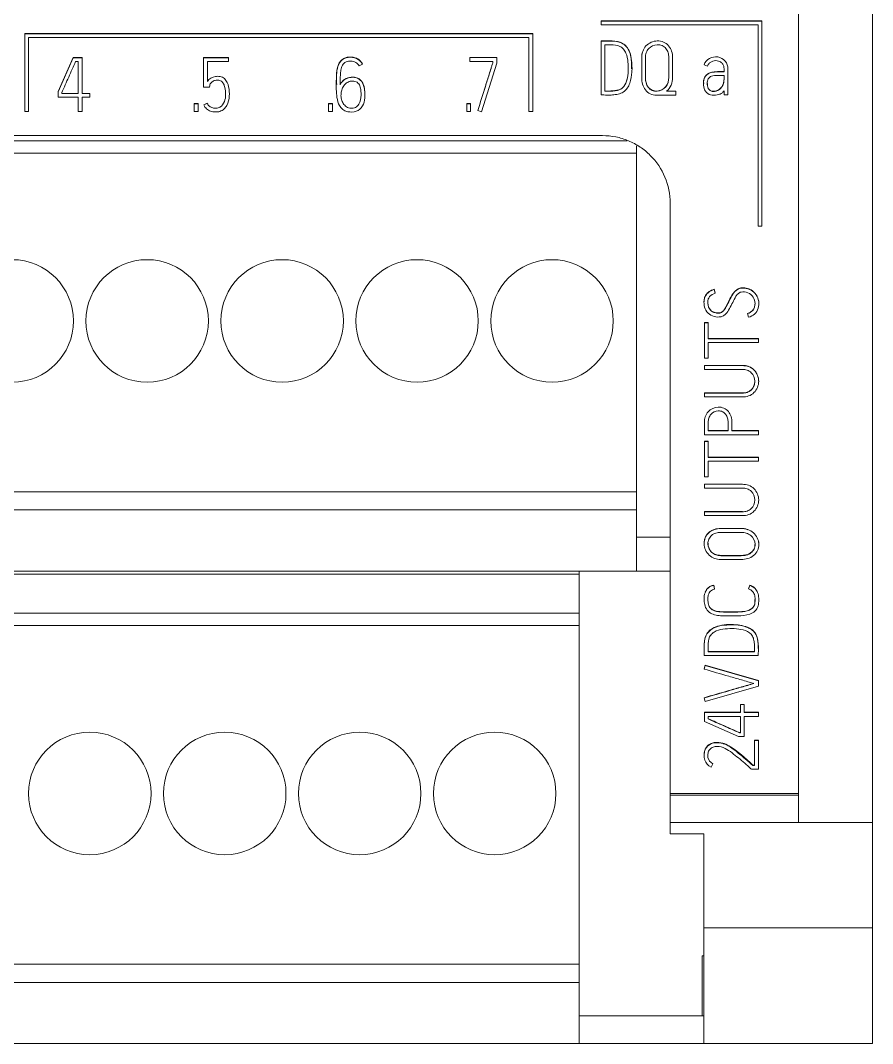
# Model space of a CAD drawing. Header units: millimetres. Extents: x 983 to 2111, y 2638 to 4457.
# Drawn here: x 1325.8 to 1351.06, y 3405.2 to 3435.51 of the extents above; entities that cross this region are included whole.
import ezdxf

# ---------------------------------------------------------------- set-up
doc = ezdxf.new("R2010")
doc.units = ezdxf.units.MM

# ---------------------------------------------------------------- blocks, each defined once
blk = doc.blocks.new('8DIDQ')
at = {"color": 7, "linetype": 'Continuous', "lineweight": 15}
for p, q in [((1351.06, 3442.201), (1351.06, 3411.749)), ((1348.86, 3412.604), (1348.86, 3439.142)), ((1347.777, 3435.503), (1343.02, 3435.503)), ((1343.02, 3435.496), (1343.02, 3435.503)), ((1343.02, 3435.496), (1347.777, 3435.496)), ((1343.02, 3435.496), (1343.02, 3435.386)), ((1347.666, 3435.386), (1343.02, 3435.386)), ((1347.666, 3429.422), (1347.666, 3435.386)), ((1347.777, 3435.496), (1347.777, 3435.503)), ((1347.777, 3435.496), (1347.777, 3429.422)), ((1340.987, 3435.125), (1325.935, 3435.125)), ((1325.935, 3435.118), (1325.935, 3435.125)), ((1325.935, 3435.118), (1340.987, 3435.118)), ((1325.935, 3432.815), (1325.935, 3435.118)), ((1340.876, 3435.008), (1326.039, 3435.008)), ((1326.039, 3435.008), (1326.039, 3432.815)), ((1340.876, 3432.815), (1340.876, 3435.008)), ((1340.987, 3435.118), (1340.987, 3435.125)), ((1340.987, 3435.118), (1340.987, 3432.815)), ((1343.016, 3434.909), (1343.26, 3434.911)), ((1343.016, 3434.909), (1343.016, 3434.902)), ((1343.016, 3434.902), (1343.26, 3434.904)), ((1343.016, 3433.313), (1343.016, 3434.902)), ((1343.129, 3434.789), (1343.129, 3433.417)), ((1343.305, 3434.789), (1343.129, 3434.789)), ((1343.26, 3434.911), (1343.26, 3434.904)), ((1327.366, 3434.416), (1326.918, 3433.406)), ((1326.918, 3433.399), (1327.366, 3434.409)), ((1327.366, 3434.416), (1327.366, 3434.409)), ((1327.63, 3434.416), (1327.366, 3434.416)), ((1327.366, 3434.409), (1327.63, 3434.409)), ((1327.63, 3434.416), (1327.63, 3434.409)), ((1327.63, 3434.409), (1327.63, 3433.346)), ((1331.974, 3434.416), (1331.235, 3434.416)), ((1331.235, 3434.416), (1331.235, 3434.409)), ((1331.235, 3434.409), (1331.235, 3433.532)), ((1331.974, 3434.409), (1331.235, 3434.409)), ((1331.974, 3434.409), (1331.974, 3434.416)), ((1331.974, 3434.298), (1331.974, 3434.409)), ((1339.122, 3434.411), (1339.122, 3434.418)), ((1339.921, 3434.418), (1339.122, 3434.418)), ((1339.122, 3434.298), (1339.122, 3434.411)), ((1339.122, 3434.411), (1339.921, 3434.411)), ((1339.921, 3434.418), (1339.921, 3434.411)), ((1339.921, 3434.411), (1339.921, 3434.249)), ((1344.219, 3434.415), (1344.219, 3434.422)), ((1344.219, 3433.811), (1344.219, 3434.415)), ((1344.33, 3434.415), (1344.33, 3433.811)), ((1345.02, 3433.824), (1345.02, 3434.415)), ((1345.133, 3434.422), (1345.133, 3434.415)), ((1345.133, 3434.415), (1345.133, 3433.824)), ((1327.517, 3434.298), (1327.44, 3434.298)), ((1327.517, 3433.346), (1327.517, 3434.298)), ((1331.346, 3434.298), (1331.974, 3434.298)), ((1331.346, 3433.709), (1331.346, 3434.298)), ((1335.942, 3434.218), (1335.84, 3434.165)), ((1335.942, 3434.225), (1335.942, 3434.218)), ((1339.81, 3434.298), (1339.122, 3434.298)), ((1339.921, 3434.249), (1339.466, 3432.806)), ((1339.81, 3434.267), (1339.81, 3434.298)), ((1346.065, 3434.205), (1346.065, 3434.198)), ((1346.065, 3434.198), (1346.172, 3434.163)), ((1335.605, 3433.834), (1335.645, 3433.836)), ((1335.605, 3433.834), (1335.605, 3433.827)), ((1335.605, 3433.827), (1335.645, 3433.829)), ((1335.645, 3433.836), (1335.645, 3433.829)), ((1343.93, 3434.076), (1343.93, 3434.083)), ((1346.516, 3433.991), (1346.516, 3433.998)), ((1346.658, 3433.998), (1346.516, 3433.998)), ((1346.658, 3433.991), (1346.516, 3433.991)), ((1346.658, 3434.075), (1346.658, 3433.991)), ((1346.658, 3433.878), (1346.658, 3433.768)), ((1346.771, 3434.075), (1346.771, 3434.082)), ((1346.771, 3433.309), (1346.771, 3434.075)), ((1331.235, 3433.532), (1331.404, 3433.532)), ((1331.404, 3433.532), (1331.413, 3433.581)), ((1335.166, 3433.616), (1335.166, 3433.609)), ((1335.649, 3433.716), (1335.614, 3433.714)), ((1346.047, 3433.648), (1346.047, 3433.641)), ((1326.918, 3433.399), (1326.918, 3433.406)), ((1326.918, 3433.236), (1326.918, 3433.399)), ((1327.517, 3433.236), (1326.918, 3433.236)), ((1327.029, 3433.375), (1327.029, 3433.346)), ((1327.517, 3433.353), (1327.029, 3433.353)), ((1327.029, 3433.346), (1327.517, 3433.346)), ((1327.517, 3432.813), (1327.517, 3433.236)), ((1327.866, 3433.353), (1327.63, 3433.353)), ((1327.63, 3433.346), (1327.866, 3433.346)), ((1327.866, 3433.236), (1327.63, 3433.236)), ((1327.63, 3433.236), (1327.63, 3432.813)), ((1327.866, 3433.353), (1327.866, 3433.346)), ((1327.866, 3433.346), (1327.866, 3433.236)), ((1331.997, 3433.325), (1331.997, 3433.332)), ((1336.013, 3433.327), (1336.013, 3433.334)), ((1345.231, 3433.301), (1344.654, 3433.301)), ((1345.231, 3433.421), (1344.956, 3433.421)), ((1344.956, 3433.414), (1345.231, 3433.414)), ((1345.231, 3433.421), (1345.231, 3433.414)), ((1345.231, 3433.414), (1345.231, 3433.301)), ((1346.658, 3433.423), (1346.658, 3433.309)), ((1346.658, 3433.309), (1346.771, 3433.309)), ((1331.069, 3433.052), (1330.956, 3433.052)), ((1330.956, 3433.052), (1330.956, 3433.045)), ((1331.069, 3433.045), (1330.956, 3433.045)), ((1330.956, 3433.045), (1330.956, 3432.813)), ((1331.069, 3433.045), (1331.069, 3433.052)), ((1331.069, 3432.813), (1331.069, 3433.045)), ((1331.342, 3433.061), (1331.24, 3433.015)), ((1331.342, 3433.054), (1331.24, 3433.008)), ((1331.24, 3433.008), (1331.24, 3433.015)), ((1331.342, 3433.054), (1331.342, 3433.061)), ((1334.939, 3433.052), (1334.939, 3433.045)), ((1335.052, 3433.052), (1334.939, 3433.052)), ((1334.939, 3433.045), (1334.939, 3432.813)), ((1335.052, 3433.045), (1334.939, 3433.045)), ((1335.052, 3433.045), (1335.052, 3433.052)), ((1335.052, 3432.813), (1335.052, 3433.045)), ((1339.031, 3433.052), (1339.031, 3433.045)), ((1339.144, 3433.052), (1339.031, 3433.052)), ((1339.031, 3433.045), (1339.031, 3432.813)), ((1339.144, 3433.045), (1339.031, 3433.045)), ((1339.144, 3433.045), (1339.144, 3433.052)), ((1339.144, 3432.813), (1339.144, 3433.045)), ((1326.039, 3432.815), (1325.935, 3432.815)), ((1327.63, 3432.813), (1327.517, 3432.813)), ((1330.956, 3432.813), (1331.069, 3432.813)), ((1334.939, 3432.813), (1335.052, 3432.813)), ((1339.031, 3432.813), (1339.144, 3432.813)), ((1339.36, 3432.849), (1339.36, 3432.841)), ((1339.466, 3432.806), (1339.36, 3432.841)), ((1340.987, 3432.815), (1340.876, 3432.815)), ((1314.06, 3432.1), (1343.06, 3432.1)), ((1315.06, 3431.949), (1343.79, 3431.949)), ((1344.06, 3431.8), (1344.06, 3431.582)), ((1315.06, 3431.582), (1344.06, 3431.582)), ((1344.06, 3431.582), (1344.06, 3421.55)), ((1345.06, 3430.1), (1345.06, 3412.604)), ((1347.777, 3429.422), (1347.666, 3429.422)), ((1346.369, 3427.55), (1346.369, 3427.543)), ((1346.369, 3427.55), (1346.4, 3427.441)), ((1346.369, 3427.543), (1346.4, 3427.434)), ((1346.4, 3427.434), (1346.4, 3427.441)), ((1346.063, 3427.175), (1346.063, 3427.168)), ((1347.69, 3427.118), (1347.69, 3427.125)), ((1347.35, 3426.835), (1347.35, 3426.828)), ((1347.381, 3426.719), (1347.35, 3426.828)), ((1346.192, 3426.56), (1346.078, 3426.56)), ((1346.078, 3426.553), (1346.078, 3426.56)), ((1346.078, 3426.553), (1346.192, 3426.553)), ((1346.078, 3425.511), (1346.078, 3426.553)), ((1346.192, 3426.553), (1346.192, 3426.56)), ((1346.192, 3426.553), (1346.192, 3426.079)), ((1347.676, 3426.087), (1346.192, 3426.087)), ((1346.192, 3426.079), (1347.676, 3426.079)), ((1347.676, 3425.967), (1346.192, 3425.967)), ((1346.192, 3425.967), (1346.192, 3425.511)), ((1347.676, 3426.079), (1347.676, 3426.087)), ((1347.676, 3426.079), (1347.676, 3425.967)), ((1346.192, 3425.511), (1346.078, 3425.511)), ((1347.201, 3425.292), (1346.074, 3425.292)), ((1346.074, 3425.292), (1346.074, 3425.285)), ((1346.074, 3425.172), (1346.074, 3425.285)), ((1346.074, 3425.285), (1347.201, 3425.285)), ((1347.201, 3425.172), (1346.074, 3425.172)), ((1347.201, 3425.292), (1347.201, 3425.285)), ((1347.685, 3424.822), (1347.685, 3424.829)), ((1346.074, 3424.47), (1346.074, 3424.477)), ((1347.201, 3424.477), (1346.074, 3424.477)), ((1346.074, 3424.357), (1346.074, 3424.47)), ((1346.074, 3424.47), (1347.201, 3424.47)), ((1347.201, 3424.477), (1347.201, 3424.47)), ((1347.201, 3424.357), (1346.074, 3424.357)), ((1346.076, 3423.614), (1346.076, 3423.607)), ((1346.076, 3423.239), (1346.076, 3423.607)), ((1346.189, 3423.607), (1346.189, 3423.352)), ((1346.777, 3423.352), (1346.777, 3423.607)), ((1346.891, 3423.614), (1346.891, 3423.607)), ((1346.891, 3423.607), (1346.891, 3423.352)), ((1347.676, 3423.239), (1346.076, 3423.239)), ((1346.189, 3423.359), (1346.777, 3423.359)), ((1346.189, 3423.352), (1346.777, 3423.352)), ((1346.891, 3423.359), (1347.676, 3423.359)), ((1346.891, 3423.352), (1347.676, 3423.352)), ((1347.676, 3423.359), (1347.676, 3423.352)), ((1347.676, 3423.352), (1347.676, 3423.239)), ((1346.192, 3423.045), (1346.078, 3423.045)), ((1346.078, 3423.045), (1346.078, 3423.038)), ((1346.192, 3423.038), (1346.078, 3423.038)), ((1346.078, 3423.038), (1346.078, 3421.995)), ((1346.192, 3423.038), (1346.192, 3423.045)), ((1346.192, 3422.564), (1346.192, 3423.038)), ((1347.676, 3422.571), (1346.192, 3422.571)), ((1347.676, 3422.564), (1346.192, 3422.564)), ((1346.192, 3422.451), (1347.676, 3422.451)), ((1346.192, 3421.995), (1346.192, 3422.451)), ((1347.676, 3422.564), (1347.676, 3422.571)), ((1347.676, 3422.451), (1347.676, 3422.564)), ((1346.078, 3421.995), (1346.192, 3421.995)), ((1346.074, 3421.777), (1347.201, 3421.777)), ((1346.074, 3421.777), (1346.074, 3421.77)), ((1346.074, 3421.657), (1346.074, 3421.77)), ((1346.074, 3421.77), (1347.201, 3421.77)), ((1347.201, 3421.777), (1347.201, 3421.77)), ((1344.06, 3421.55), (1315.06, 3421.55)), ((1344.06, 3421.55), (1344.06, 3421.01)), ((1347.201, 3421.657), (1346.074, 3421.657)), ((1347.685, 3421.307), (1347.685, 3421.314)), ((1315.06, 3421.01), (1344.06, 3421.01)), ((1344.06, 3421.01), (1344.06, 3419.2)), ((1346.074, 3420.962), (1346.074, 3420.955)), ((1346.074, 3420.962), (1347.201, 3420.962)), ((1346.074, 3420.842), (1346.074, 3420.955)), ((1346.074, 3420.955), (1347.201, 3420.955)), ((1347.201, 3420.842), (1346.074, 3420.842)), ((1347.201, 3420.962), (1347.201, 3420.955)), ((1346.56, 3420.457), (1346.56, 3420.464)), ((1347.17, 3420.464), (1346.56, 3420.464)), ((1346.56, 3420.457), (1347.17, 3420.457)), ((1347.17, 3420.464), (1347.17, 3420.457)), ((1344.06, 3420.2), (1345.06, 3420.2)), ((1347.17, 3420.344), (1346.56, 3420.344)), ((1346.067, 3420.024), (1346.067, 3420.017)), ((1346.185, 3419.975), (1346.186, 3420.024)), ((1347.69, 3419.982), (1347.69, 3419.989)), ((1346.56, 3419.655), (1346.56, 3419.663)), ((1347.17, 3419.663), (1346.56, 3419.663)), ((1346.56, 3419.655), (1347.17, 3419.655)), ((1347.17, 3419.663), (1347.17, 3419.655)), ((1347.17, 3419.545), (1346.56, 3419.545)), ((1313.36, 3419.11), (1342.36, 3419.11)), ((1315.06, 3419.2), (1344.06, 3419.2)), ((1342.36, 3419.2), (1342.36, 3419.11)), ((1342.36, 3419.11), (1342.36, 3417.949)), ((1345.06, 3419.2), (1344.06, 3419.2)), ((1346.354, 3418.781), (1346.354, 3418.774)), ((1346.38, 3418.673), (1346.354, 3418.781)), ((1346.354, 3418.774), (1346.38, 3418.666)), ((1346.38, 3418.666), (1346.38, 3418.673)), ((1347.423, 3418.779), (1347.385, 3418.675)), ((1347.385, 3418.668), (1347.423, 3418.772)), ((1347.385, 3418.675), (1347.385, 3418.668)), ((1347.423, 3418.779), (1347.423, 3418.772)), ((1346.067, 3418.377), (1346.067, 3418.37)), ((1347.687, 3418.361), (1347.687, 3418.368)), ((1313.36, 3417.949), (1342.36, 3417.949)), ((1342.36, 3417.949), (1342.36, 3417.582)), ((1346.642, 3417.993), (1346.642, 3417.986)), ((1347.064, 3417.993), (1346.642, 3417.993)), ((1346.642, 3417.986), (1347.064, 3417.986)), ((1347.064, 3417.874), (1346.642, 3417.874)), ((1347.064, 3417.993), (1347.064, 3417.986)), ((1313.36, 3417.582), (1342.36, 3417.582)), ((1342.36, 3417.582), (1342.36, 3407.55)), ((1346.07, 3416.953), (1346.07, 3416.946)), ((1346.072, 3416.694), (1346.07, 3416.937)), ((1346.185, 3416.981), (1346.185, 3416.807)), ((1347.678, 3416.901), (1347.678, 3416.908)), ((1347.665, 3416.694), (1346.072, 3416.694)), ((1346.185, 3416.814), (1347.561, 3416.814)), ((1346.185, 3416.807), (1347.561, 3416.807)), ((1347.561, 3416.814), (1347.561, 3416.807)), ((1346.065, 3416.302), (1346.096, 3416.411)), ((1346.065, 3416.295), (1346.096, 3416.404)), ((1346.065, 3416.302), (1346.065, 3416.295)), ((1346.096, 3416.411), (1346.096, 3416.404)), ((1346.096, 3416.411), (1347.676, 3415.952)), ((1346.096, 3416.404), (1347.676, 3415.945)), ((1347.676, 3415.952), (1347.676, 3415.945)), ((1347.676, 3415.945), (1347.676, 3415.79)), ((1347.676, 3415.79), (1346.096, 3415.33)), ((1346.065, 3415.446), (1346.065, 3415.439)), ((1346.096, 3415.33), (1346.065, 3415.439)), ((1346.076, 3415.014), (1346.076, 3415.007)), ((1346.076, 3415.014), (1347.141, 3415.014)), ((1346.076, 3414.743), (1346.076, 3415.007)), ((1346.076, 3415.007), (1347.141, 3415.007)), ((1347.141, 3415.249), (1347.141, 3415.241)), ((1347.141, 3415.249), (1347.252, 3415.249)), ((1347.141, 3415.007), (1347.141, 3415.241)), ((1347.141, 3415.241), (1347.252, 3415.241)), ((1347.252, 3415.249), (1347.252, 3415.241)), ((1347.252, 3415.241), (1347.252, 3415.007)), ((1347.252, 3415.014), (1347.676, 3415.014)), ((1347.252, 3415.007), (1347.676, 3415.007)), ((1347.676, 3415.014), (1347.676, 3415.007)), ((1347.676, 3415.007), (1347.676, 3414.894)), ((1347.088, 3414.296), (1346.076, 3414.743)), ((1346.187, 3414.894), (1346.187, 3414.816)), ((1347.141, 3414.894), (1346.187, 3414.894)), ((1347.141, 3414.407), (1347.141, 3414.894)), ((1347.676, 3414.894), (1347.252, 3414.894)), ((1347.252, 3414.894), (1347.252, 3414.296)), ((1347.113, 3414.414), (1347.113, 3414.407)), ((1347.113, 3414.414), (1347.141, 3414.414)), ((1347.113, 3414.407), (1347.141, 3414.407)), ((1347.252, 3414.296), (1347.088, 3414.296)), ((1347.565, 3414.181), (1347.565, 3414.188)), ((1347.676, 3414.188), (1347.565, 3414.188)), ((1347.565, 3413.442), (1347.565, 3414.181)), ((1347.565, 3414.181), (1347.676, 3414.181)), ((1347.676, 3414.181), (1347.676, 3414.188)), ((1347.676, 3414.181), (1347.676, 3413.331)), ((1346.067, 3413.738), (1346.067, 3413.731)), ((1346.274, 3413.391), (1346.325, 3413.491)), ((1346.325, 3413.498), (1346.325, 3413.491)), ((1347.472, 3413.331), (1347.457, 3413.344)), ((1347.676, 3413.331), (1347.472, 3413.331)), ((1347.512, 3413.442), (1347.512, 3413.449)), ((1347.565, 3413.449), (1347.512, 3413.449)), ((1347.512, 3413.442), (1347.565, 3413.442)), ((1345.06, 3412.604), (1348.86, 3412.604)), ((1345.06, 3412.562), (1345.06, 3412.604)), ((1348.86, 3412.562), (1348.86, 3412.604)), ((1348.86, 3412.562), (1345.06, 3412.562)), ((1345.06, 3411.749), (1345.06, 3412.562)), ((1348.86, 3411.749), (1348.86, 3412.562)), ((1348.86, 3411.749), (1345.06, 3411.749)), ((1345.06, 3411.749), (1345.06, 3411.41)), ((1351.06, 3411.749), (1348.86, 3411.749)), ((1351.06, 3411.749), (1351.06, 3408.629)), ((1346.06, 3411.41), (1345.06, 3411.41)), ((1346.06, 3408.629), (1346.06, 3411.41)), ((1351.06, 3408.629), (1346.06, 3408.629)), ((1346.06, 3405.2), (1346.06, 3408.629)), ((1351.06, 3405.2), (1351.06, 3408.629)), ((1346.01, 3407.8), (1346.06, 3407.8)), ((1346.01, 3406.018), (1346.01, 3407.8)), ((1342.36, 3407.55), (1313.36, 3407.55)), ((1342.36, 3407.55), (1342.36, 3407.01)), ((1313.36, 3407.01), (1342.36, 3407.01)), ((1342.36, 3407.01), (1342.36, 3405.2)), ((1342.36, 3406.018), (1346.06, 3406.018)), ((1313.36, 3405.2), (1342.36, 3405.2)), ((1346.06, 3405.2), (1342.36, 3405.2)), ((1351.06, 3405.2), (1346.06, 3405.2))]:
    blk.add_line(p, q, dxfattribs=at)
for centre in [(1325.56, 3426.61), (1329.56, 3426.61), (1333.56, 3426.61), (1337.56, 3426.61), (1341.56, 3426.61), (1327.86, 3412.61), (1331.86, 3412.61), (1335.86, 3412.61), (1339.86, 3412.61)]:
    blk.add_circle(centre, 1.815, dxfattribs=at)
for points, knots in [([(1343.26, 3434.904), (1343.316, 3434.905), (1343.371, 3434.902), (1343.48, 3434.891), (1343.535, 3434.879), (1343.639, 3434.838), (1343.687, 3434.809), (1343.768, 3434.731), (1343.802, 3434.685), (1343.882, 3434.537), (1343.906, 3434.426), (1343.925, 3434.261), (1343.928, 3434.206), (1343.931, 3434.095), (1343.931, 3434.04), (1343.921, 3433.874), (1343.902, 3433.762), (1343.846, 3433.604), (1343.822, 3433.554), (1343.76, 3433.462), (1343.721, 3433.42), (1343.625, 3433.361), (1343.572, 3433.343), (1343.462, 3433.318), (1343.407, 3433.309), (1343.296, 3433.3), (1343.24, 3433.298), (1343.128, 3433.301), (1343.072, 3433.307), (1343.016, 3433.313)], [0, 0, 0, 0, 0.0625, 0.0625, 0.125, 0.125, 0.1875, 0.1875, 0.25, 0.25, 0.375, 0.375, 0.4375, 0.4375, 0.5, 0.5, 0.625, 0.625, 0.6875, 0.6875, 0.75, 0.75, 0.8125, 0.8125, 0.875, 0.875, 0.9375, 0.9375, 1, 1, 1, 1]), ([(1343.129, 3433.417), (1343.175, 3433.412), (1343.22, 3433.414), (1343.31, 3433.415), (1343.355, 3433.418), (1343.445, 3433.429), (1343.49, 3433.438), (1343.577, 3433.465), (1343.619, 3433.485), (1343.719, 3433.577), (1343.755, 3433.664), (1343.803, 3433.837), (1343.815, 3433.928), (1343.822, 3434.106), (1343.818, 3434.195), (1343.802, 3434.373), (1343.785, 3434.463), (1343.73, 3434.587), (1343.707, 3434.627), (1343.649, 3434.696), (1343.612, 3434.724), (1343.489, 3434.783), (1343.396, 3434.789), (1343.305, 3434.789)], [0, 0, 0, 0, 0.0625, 0.0625, 0.125, 0.125, 0.1875, 0.1875, 0.25, 0.25, 0.375, 0.375, 0.5, 0.5, 0.625, 0.625, 0.75, 0.75, 0.8125, 0.8125, 0.875, 0.875, 1, 1, 1, 1]), ([(1343.26, 3434.911), (1343.37, 3434.909), (1343.534, 3434.906), (1343.723, 3434.795), (1343.836, 3434.652), (1343.925, 3434.41), (1343.917, 3434.209), (1343.913, 3434.082)], [0, 0, 0, 0, 0.26091, 0.388318, 0.515247, 0.694944, 1, 1, 1, 1]), ([(1344.219, 3434.415), (1344.219, 3434.478), (1344.227, 3434.539), (1344.27, 3434.657), (1344.302, 3434.711), (1344.431, 3434.849), (1344.555, 3434.903), (1344.743, 3434.908), (1344.806, 3434.897), (1344.921, 3434.848), (1344.973, 3434.81), (1345.056, 3434.716), (1345.086, 3434.66), (1345.125, 3434.54), (1345.133, 3434.478), (1345.133, 3434.415)], [0, 0, 0, 0, 0.125, 0.125, 0.25, 0.25, 0.5, 0.5, 0.625, 0.625, 0.75, 0.75, 0.875, 0.875, 1, 1, 1, 1]), ([(1345.02, 3434.415), (1345.02, 3434.463), (1345.014, 3434.51), (1344.987, 3434.602), (1344.965, 3434.646), (1344.904, 3434.72), (1344.865, 3434.749), (1344.777, 3434.787), (1344.729, 3434.795), (1344.584, 3434.79), (1344.489, 3434.749), (1344.393, 3434.643), (1344.368, 3434.601), (1344.336, 3434.511), (1344.33, 3434.463), (1344.33, 3434.415)], [0, 0, 0, 0, 0.125, 0.125, 0.25, 0.25, 0.375, 0.375, 0.5, 0.5, 0.75, 0.75, 0.875, 0.875, 1, 1, 1, 1]), ([(1335.645, 3433.829), (1335.687, 3433.831), (1335.729, 3433.823), (1335.809, 3433.797), (1335.846, 3433.776), (1335.939, 3433.691), (1335.975, 3433.611), (1336.012, 3433.447), (1336.015, 3433.364), (1336.009, 3433.197), (1335.999, 3433.113), (1335.938, 3432.957), (1335.884, 3432.888), (1335.737, 3432.806), (1335.651, 3432.795), (1335.525, 3432.804), (1335.484, 3432.811), (1335.405, 3432.842), (1335.37, 3432.864), (1335.276, 3432.948), (1335.237, 3433.026), (1335.19, 3433.186), (1335.178, 3433.268), (1335.166, 3433.433), (1335.166, 3433.515), (1335.165, 3433.68), (1335.166, 3433.762), (1335.172, 3433.927), (1335.179, 3434.009), (1335.215, 3434.169), (1335.246, 3434.25), (1335.357, 3434.373), (1335.438, 3434.409), (1335.603, 3434.428), (1335.688, 3434.42), (1335.84, 3434.352), (1335.904, 3434.293), (1335.942, 3434.218)], [0, 0, 0, 0, 0.03125, 0.03125, 0.0625, 0.0625, 0.125, 0.125, 0.1875, 0.1875, 0.25, 0.25, 0.3125, 0.3125, 0.375, 0.375, 0.40625, 0.40625, 0.4375, 0.4375, 0.5, 0.5, 0.5625, 0.5625, 0.625, 0.625, 0.6875, 0.6875, 0.75, 0.75, 0.8125, 0.8125, 0.875, 0.875, 0.9375, 0.9375, 1, 1, 1, 1]), ([(1335.179, 3433.617), (1335.174, 3433.699), (1335.161, 3433.893), (1335.189, 3434.135), (1335.283, 3434.309), (1335.377, 3434.388), (1335.508, 3434.432), (1335.652, 3434.434), (1335.794, 3434.387), (1335.889, 3434.313), (1335.927, 3434.25), (1335.942, 3434.225)], [0, 0, 0, 0, 0.168119, 0.398535, 0.482331, 0.56684, 0.640999, 0.760785, 0.851029, 0.941535, 1, 1, 1, 1]), ([(1344.251, 3434.594), (1344.24, 3434.562), (1344.22, 3434.506), (1344.219, 3434.447), (1344.219, 3434.422)], [0, 0, 0, 0, 0.57451, 1, 1, 1, 1]), ([(1346.771, 3434.075), (1346.771, 3434.16), (1346.746, 3434.245), (1346.637, 3434.376), (1346.557, 3434.418), (1346.389, 3434.443), (1346.301, 3434.428), (1346.151, 3434.348), (1346.092, 3434.28), (1346.065, 3434.198)], [0, 0, 0, 0, 0.25, 0.25, 0.5, 0.5, 0.75, 0.75, 1, 1, 1, 1]), ([(1327.44, 3434.298), (1327.406, 3434.221), (1327.372, 3434.144), (1327.338, 3434.067), (1327.304, 3433.99), (1327.27, 3433.913), (1327.235, 3433.836), (1327.167, 3433.682), (1327.1, 3433.527), (1327.029, 3433.375)], [0, 0, 0, 0, 0.000253101, 0.000253101, 0.000253101, 0.0005062, 0.0005062, 0.0005062, 0.001012365, 0.001012365, 0.001012365, 0.001012365]), ([(1335.84, 3434.165), (1335.818, 3434.21), (1335.784, 3434.247), (1335.699, 3434.297), (1335.649, 3434.309), (1335.55, 3434.313), (1335.499, 3434.307), (1335.41, 3434.265), (1335.375, 3434.227), (1335.327, 3434.141), (1335.313, 3434.092), (1335.294, 3433.997), (1335.289, 3433.948), (1335.28, 3433.802), (1335.279, 3433.703), (1335.279, 3433.605)], [0, 0, 0, 0, 0.125, 0.125, 0.25, 0.25, 0.375, 0.375, 0.5, 0.5, 0.625, 0.625, 0.75, 0.75, 1, 1, 1, 1]), ([(1339.81, 3434.274), (1339.799, 3434.245), (1339.79, 3434.215), (1339.771, 3434.156), (1339.762, 3434.126), (1339.734, 3434.037), (1339.715, 3433.978), (1339.659, 3433.799), (1339.621, 3433.68), (1339.509, 3433.324), (1339.434, 3433.086), (1339.36, 3432.849)], [0, 0, 0, 0, 0.0625, 0.0625, 0.125, 0.125, 0.25, 0.25, 0.5, 0.5, 1, 1, 1, 1]), ([(1339.36, 3432.841), (1339.434, 3433.079), (1339.509, 3433.317), (1339.621, 3433.673), (1339.659, 3433.792), (1339.715, 3433.971), (1339.734, 3434.03), (1339.762, 3434.119), (1339.771, 3434.149), (1339.79, 3434.208), (1339.799, 3434.238), (1339.81, 3434.267)], [0, 0, 0, 0, 0.5, 0.5, 0.75, 0.75, 0.875, 0.875, 0.9375, 0.9375, 1, 1, 1, 1]), ([(1346.172, 3434.163), (1346.181, 3434.191), (1346.195, 3434.217), (1346.234, 3434.261), (1346.258, 3434.278), (1346.336, 3434.317), (1346.396, 3434.328), (1346.483, 3434.314), (1346.511, 3434.307), (1346.563, 3434.28), (1346.587, 3434.262), (1346.624, 3434.216), (1346.639, 3434.19), (1346.655, 3434.134), (1346.658, 3434.104), (1346.658, 3434.075)], [0, 0, 0, 0, 0.125, 0.125, 0.25, 0.25, 0.5, 0.5, 0.625, 0.625, 0.75, 0.75, 0.875, 0.875, 1, 1, 1, 1]), ([(1331.24, 3433.008), (1331.259, 3432.965), (1331.284, 3432.926), (1331.353, 3432.863), (1331.393, 3432.839), (1331.481, 3432.809), (1331.528, 3432.804), (1331.622, 3432.8), (1331.669, 3432.805), (1331.759, 3432.833), (1331.801, 3432.857), (1331.871, 3432.919), (1331.9, 3432.957), (1331.967, 3433.079), (1331.99, 3433.172), (1332, 3433.359), (1331.995, 3433.453), (1331.955, 3433.636), (1331.919, 3433.728), (1331.812, 3433.822), (1331.769, 3433.843), (1331.676, 3433.861), (1331.628, 3433.859), (1331.489, 3433.837), (1331.401, 3433.787), (1331.346, 3433.709)], [0, 0, 0, 0, 0.0625, 0.0625, 0.125, 0.125, 0.1875, 0.1875, 0.25, 0.25, 0.3125, 0.3125, 0.375, 0.375, 0.5, 0.5, 0.625, 0.625, 0.75, 0.75, 0.8125, 0.8125, 0.875, 0.875, 1, 1, 1, 1]), ([(1335.279, 3433.612), (1335.294, 3433.644), (1335.314, 3433.672), (1335.36, 3433.722), (1335.385, 3433.747), (1335.468, 3433.807), (1335.535, 3433.83), (1335.605, 3433.834)], [0, 0, 0, 0, 0.25, 0.25, 0.5, 0.5, 1, 1, 1, 1]), ([(1335.279, 3433.605), (1335.294, 3433.637), (1335.314, 3433.665), (1335.36, 3433.715), (1335.385, 3433.74), (1335.468, 3433.8), (1335.535, 3433.823), (1335.605, 3433.827)], [0, 0, 0, 0, 0.25, 0.25, 0.5, 0.5, 1, 1, 1, 1]), ([(1335.645, 3433.836), (1335.687, 3433.833), (1335.767, 3433.827), (1335.869, 3433.77), (1335.947, 3433.678), (1336.006, 3433.531), (1336.008, 3433.408), (1336.009, 3433.333)], [0, 0, 0, 0, 0.177775, 0.339145, 0.479501, 0.684523, 1, 1, 1, 1]), ([(1343.129, 3433.424), (1343.169, 3433.419), (1343.208, 3433.421), (1343.287, 3433.422), (1343.326, 3433.423), (1343.404, 3433.43), (1343.444, 3433.436), (1343.521, 3433.454), (1343.559, 3433.464), (1343.666, 3433.518), (1343.713, 3433.587), (1343.777, 3433.731), (1343.795, 3433.807), (1343.806, 3433.885)], [0, 0, 0, 0, 0.125, 0.125, 0.25, 0.25, 0.375, 0.375, 0.5, 0.5, 0.75, 0.75, 1, 1, 1, 1]), ([(1344.654, 3433.301), (1344.591, 3433.301), (1344.528, 3433.314), (1344.415, 3433.367), (1344.365, 3433.408), (1344.251, 3433.557), (1344.219, 3433.685), (1344.219, 3433.811)], [0, 0, 0, 0, 0.25, 0.25, 0.5, 0.5, 1, 1, 1, 1]), ([(1345.02, 3433.831), (1345.02, 3433.731), (1344.992, 3433.631), (1344.867, 3433.477), (1344.771, 3433.427), (1344.624, 3433.419), (1344.573, 3433.427), (1344.483, 3433.466), (1344.443, 3433.499), (1344.351, 3433.616), (1344.33, 3433.718), (1344.33, 3433.818)], [0, 0, 0, 0, 0.25, 0.25, 0.5, 0.5, 0.625, 0.625, 0.75, 0.75, 1, 1, 1, 1]), ([(1344.33, 3433.811), (1344.33, 3433.761), (1344.335, 3433.712), (1344.36, 3433.617), (1344.381, 3433.571), (1344.442, 3433.492), (1344.481, 3433.46), (1344.572, 3433.42), (1344.622, 3433.412), (1344.771, 3433.42), (1344.867, 3433.47), (1344.991, 3433.624), (1345.02, 3433.724), (1345.02, 3433.824)], [0, 0, 0, 0, 0.125, 0.125, 0.25, 0.25, 0.375, 0.375, 0.5, 0.5, 0.75, 0.75, 1, 1, 1, 1]), ([(1345.133, 3433.824), (1345.133, 3433.747), (1345.122, 3433.67), (1345.061, 3433.528), (1345.016, 3433.464), (1344.956, 3433.414)], [0, 0, 0, 0, 0.5, 0.5, 1, 1, 1, 1]), ([(1346.516, 3433.991), (1346.451, 3433.991), (1346.387, 3433.989), (1346.259, 3433.969), (1346.196, 3433.947), (1346.099, 3433.862), (1346.068, 3433.803), (1346.044, 3433.676), (1346.044, 3433.612), (1346.066, 3433.485), (1346.092, 3433.423), (1346.182, 3433.331), (1346.245, 3433.304), (1346.373, 3433.293), (1346.438, 3433.301), (1346.532, 3433.326), (1346.562, 3433.338), (1346.615, 3433.375), (1346.637, 3433.398), (1346.658, 3433.423)], [0, 0, 0, 0, 0.125, 0.125, 0.25, 0.25, 0.375, 0.375, 0.5, 0.5, 0.625, 0.625, 0.75, 0.75, 0.875, 0.875, 0.9375, 0.9375, 1, 1, 1, 1]), ([(1346.516, 3433.998), (1346.45, 3433.997), (1346.347, 3433.996), (1346.216, 3433.961), (1346.132, 3433.905), (1346.078, 3433.829), (1346.048, 3433.739), (1346.053, 3433.678), (1346.055, 3433.648)], [0, 0, 0, 0, 0.2902061, 0.4555594, 0.5919856, 0.7284679, 0.8668546, 1, 1, 1, 1]), ([(1346.658, 3433.768), (1346.658, 3433.704), (1346.647, 3433.641), (1346.59, 3433.528), (1346.546, 3433.479), (1346.463, 3433.433), (1346.433, 3433.422), (1346.371, 3433.408), (1346.339, 3433.405), (1346.277, 3433.417), (1346.247, 3433.431), (1346.201, 3433.475), (1346.185, 3433.503), (1346.165, 3433.562), (1346.162, 3433.594), (1346.16, 3433.657), (1346.161, 3433.689), (1346.173, 3433.751), (1346.186, 3433.781), (1346.226, 3433.829), (1346.253, 3433.847), (1346.341, 3433.882), (1346.406, 3433.881), (1346.532, 3433.883), (1346.595, 3433.883), (1346.658, 3433.878)], [0, 0, 0, 0, 0.125, 0.125, 0.25, 0.25, 0.3125, 0.3125, 0.375, 0.375, 0.4375, 0.4375, 0.5, 0.5, 0.5625, 0.5625, 0.625, 0.625, 0.6875, 0.6875, 0.75, 0.75, 0.875, 0.875, 1, 1, 1, 1]), ([(1331.413, 3433.581), (1331.414, 3433.599), (1331.422, 3433.616), (1331.439, 3433.647), (1331.45, 3433.661), (1331.488, 3433.7), (1331.52, 3433.718), (1331.587, 3433.741), (1331.623, 3433.745), (1331.694, 3433.744), (1331.732, 3433.736), (1331.789, 3433.693), (1331.81, 3433.663), (1331.843, 3433.6), (1331.854, 3433.565), (1331.88, 3433.462), (1331.886, 3433.39), (1331.886, 3433.248), (1331.875, 3433.175), (1331.823, 3433.041), (1331.779, 3432.979), (1331.684, 3432.926), (1331.648, 3432.917), (1331.576, 3432.913), (1331.54, 3432.915), (1331.469, 3432.93), (1331.436, 3432.946), (1331.379, 3432.991), (1331.358, 3433.021), (1331.342, 3433.054)], [0, 0, 0, 0, 0.03125, 0.03125, 0.0625, 0.0625, 0.125, 0.125, 0.1875, 0.1875, 0.25, 0.25, 0.3125, 0.3125, 0.375, 0.375, 0.5, 0.5, 0.625, 0.625, 0.75, 0.75, 0.8125, 0.8125, 0.875, 0.875, 0.9375, 0.9375, 1, 1, 1, 1]), ([(1335.614, 3433.714), (1335.567, 3433.711), (1335.522, 3433.697), (1335.445, 3433.647), (1335.414, 3433.611), (1335.36, 3433.536), (1335.339, 3433.495), (1335.313, 3433.407), (1335.308, 3433.361), (1335.304, 3433.27), (1335.306, 3433.223), (1335.329, 3433.134), (1335.348, 3433.091), (1335.399, 3433.015), (1335.431, 3432.981), (1335.508, 3432.929), (1335.553, 3432.914), (1335.646, 3432.911), (1335.693, 3432.917), (1335.775, 3432.959), (1335.808, 3432.994), (1335.883, 3433.111), (1335.896, 3433.207), (1335.901, 3433.344), (1335.9, 3433.39), (1335.89, 3433.482), (1335.881, 3433.528), (1335.847, 3433.614), (1335.821, 3433.654), (1335.763, 3433.693), (1335.741, 3433.702), (1335.696, 3433.714), (1335.673, 3433.717), (1335.649, 3433.716)], [0, 0, 0, 0, 0.0625, 0.0625, 0.125, 0.125, 0.1875, 0.1875, 0.25, 0.25, 0.3125, 0.3125, 0.375, 0.375, 0.4375, 0.4375, 0.5, 0.5, 0.5625, 0.5625, 0.625, 0.625, 0.75, 0.75, 0.8125, 0.8125, 0.875, 0.875, 0.9375, 0.9375, 0.96875, 0.96875, 1, 1, 1, 1]), ([(1346.658, 3433.775), (1346.655, 3433.729), (1346.649, 3433.644), (1346.589, 3433.533), (1346.505, 3433.455), (1346.411, 3433.421), (1346.332, 3433.411), (1346.27, 3433.426), (1346.223, 3433.457), (1346.185, 3433.507), (1346.161, 3433.572), (1346.164, 3433.623), (1346.166, 3433.647)], [0, 0, 0, 0, 0.1586522, 0.2930295, 0.4281239, 0.5462273, 0.6352042, 0.6998542, 0.7648707, 0.8255424, 0.9155029, 1, 1, 1, 1]), ([(1343.06, 3432.1), (1343.192, 3432.1), (1343.322, 3432.087), (1343.577, 3432.037), (1343.704, 3431.998), (1343.946, 3431.897), (1344.061, 3431.836), (1344.279, 3431.691), (1344.381, 3431.606), (1344.658, 3431.33), (1344.807, 3431.107), (1345.007, 3430.627), (1345.06, 3430.364), (1345.06, 3430.1)], [0, 0, 0, 0, 0.125, 0.125, 0.25, 0.25, 0.375, 0.375, 0.5, 0.5, 0.75, 0.75, 1, 1, 1, 1]), ([(1347.35, 3426.828), (1347.417, 3426.841), (1347.478, 3426.879), (1347.561, 3426.986), (1347.577, 3427.056), (1347.576, 3427.191), (1347.558, 3427.259), (1347.482, 3427.372), (1347.427, 3427.417), (1347.302, 3427.468), (1347.231, 3427.481), (1347.131, 3427.458), (1347.101, 3427.44), (1347.05, 3427.395), (1347.029, 3427.368), (1346.973, 3427.282), (1346.947, 3427.218), (1346.884, 3427.098), (1346.85, 3427.038), (1346.787, 3426.917), (1346.751, 3426.858), (1346.676, 3426.786), (1346.648, 3426.765), (1346.586, 3426.736), (1346.551, 3426.729), (1346.448, 3426.723), (1346.378, 3426.733), (1346.249, 3426.785), (1346.192, 3426.827), (1346.108, 3426.936), (1346.083, 3427.002), (1346.06, 3427.138), (1346.058, 3427.208), (1346.094, 3427.341), (1346.134, 3427.401), (1346.239, 3427.492), (1346.302, 3427.523), (1346.369, 3427.543)], [0, 0, 0, 0, 0.0625, 0.0625, 0.125, 0.125, 0.1875, 0.1875, 0.25, 0.25, 0.3125, 0.3125, 0.34375, 0.34375, 0.375, 0.375, 0.4375, 0.4375, 0.5, 0.5, 0.5625, 0.5625, 0.59375, 0.59375, 0.625, 0.625, 0.6875, 0.6875, 0.75, 0.75, 0.8125, 0.8125, 0.875, 0.875, 0.9375, 0.9375, 1, 1, 1, 1]), ([(1346.369, 3427.55), (1346.316, 3427.53), (1346.224, 3427.495), (1346.123, 3427.395), (1346.068, 3427.287), (1346.067, 3427.21), (1346.067, 3427.175)], [0, 0, 0, 0, 0.321987, 0.560631, 0.800306, 1, 1, 1, 1]), ([(1346.4, 3427.434), (1346.335, 3427.416), (1346.274, 3427.382), (1346.21, 3427.304), (1346.193, 3427.274), (1346.175, 3427.208), (1346.175, 3427.174), (1346.18, 3427.106), (1346.184, 3427.073), (1346.203, 3427.008), (1346.219, 3426.977), (1346.28, 3426.895), (1346.342, 3426.858), (1346.444, 3426.84), (1346.478, 3426.837), (1346.546, 3426.842), (1346.579, 3426.855), (1346.661, 3426.916), (1346.695, 3426.978), (1346.757, 3427.099), (1346.788, 3427.159), (1346.852, 3427.28), (1346.88, 3427.342), (1346.954, 3427.456), (1347, 3427.51), (1347.121, 3427.581), (1347.193, 3427.589), (1347.399, 3427.571), (1347.531, 3427.497), (1347.687, 3427.269), (1347.711, 3427.121), (1347.653, 3426.921), (1347.615, 3426.86), (1347.511, 3426.769), (1347.448, 3426.739), (1347.381, 3426.719)], [0, 0, 0, 0, 0.0625, 0.0625, 0.09375, 0.09375, 0.125, 0.125, 0.15625, 0.15625, 0.1875, 0.1875, 0.25, 0.25, 0.28125, 0.28125, 0.3125, 0.3125, 0.375, 0.375, 0.4375, 0.4375, 0.5, 0.5, 0.5625, 0.5625, 0.625, 0.625, 0.75, 0.75, 0.875, 0.875, 0.9375, 0.9375, 1, 1, 1, 1]), ([(1347.688, 3427.125), (1347.688, 3427.129), (1347.696, 3427.185), (1347.666, 3427.296), (1347.588, 3427.434), (1347.465, 3427.535), (1347.316, 3427.59), (1347.173, 3427.599), (1347.048, 3427.554), (1346.868, 3427.387), (1346.785, 3427.149), (1346.673, 3426.948), (1346.615, 3426.884), (1346.555, 3426.851), (1346.47, 3426.842), (1346.372, 3426.853), (1346.277, 3426.91), (1346.217, 3426.981), (1346.181, 3427.075), (1346.179, 3427.142), (1346.177, 3427.18)], [0, 0, 0, 0, 0.005455, 0.072469, 0.138692, 0.205542, 0.269692, 0.339179, 0.38195, 0.434928, 0.644928, 0.692072, 0.728039, 0.75263, 0.777218, 0.835294, 0.874934, 0.914537, 0.952442, 1, 1, 1, 1]), ([(1347.576, 3427.126), (1347.573, 3427.085), (1347.569, 3427.014), (1347.516, 3426.928), (1347.445, 3426.865), (1347.384, 3426.845), (1347.35, 3426.835)], [0, 0, 0, 0, 0.305138, 0.522899, 0.739759, 1, 1, 1, 1]), ([(1347.664, 3424.947), (1347.655, 3424.981), (1347.634, 3425.068), (1347.542, 3425.178), (1347.41, 3425.261), (1347.291, 3425.29), (1347.22, 3425.291), (1347.201, 3425.292)], [0, 0, 0, 0, 0.167158, 0.424511, 0.660773, 0.908466, 1, 1, 1, 1]), ([(1347.201, 3425.285), (1347.264, 3425.285), (1347.326, 3425.277), (1347.445, 3425.234), (1347.499, 3425.201), (1347.635, 3425.072), (1347.685, 3424.946), (1347.685, 3424.697), (1347.635, 3424.573), (1347.499, 3424.442), (1347.445, 3424.409), (1347.327, 3424.365), (1347.264, 3424.357), (1347.201, 3424.357)], [0, 0, 0, 0, 0.125, 0.125, 0.25, 0.25, 0.5, 0.5, 0.75, 0.75, 0.875, 0.875, 1, 1, 1, 1]), ([(1347.201, 3424.47), (1347.249, 3424.47), (1347.296, 3424.476), (1347.387, 3424.507), (1347.429, 3424.531), (1347.534, 3424.629), (1347.572, 3424.726), (1347.572, 3424.916), (1347.535, 3425.012), (1347.43, 3425.11), (1347.388, 3425.135), (1347.297, 3425.166), (1347.249, 3425.172), (1347.201, 3425.172)], [0, 0, 0, 0, 0.125, 0.125, 0.25, 0.25, 0.5, 0.5, 0.75, 0.75, 0.875, 0.875, 1, 1, 1, 1]), ([(1347.567, 3424.829), (1347.568, 3424.813), (1347.573, 3424.757), (1347.539, 3424.661), (1347.468, 3424.564), (1347.366, 3424.502), (1347.275, 3424.479), (1347.219, 3424.478), (1347.201, 3424.477)], [0, 0, 0, 0, 0.080544, 0.294981, 0.515516, 0.70483, 0.909272, 1, 1, 1, 1]), ([(1347.679, 3424.829), (1347.682, 3424.852), (1347.687, 3424.879), (1347.678, 3424.904), (1347.676, 3424.908)], [0, 0, 0, 0, 0.823064, 1, 1, 1, 1]), ([(1346.076, 3423.607), (1346.076, 3423.664), (1346.083, 3423.72), (1346.12, 3423.827), (1346.148, 3423.878), (1346.26, 3424.006), (1346.373, 3424.056), (1346.543, 3424.059), (1346.6, 3424.048), (1346.704, 3424.003), (1346.75, 3423.967), (1346.823, 3423.88), (1346.85, 3423.829), (1346.884, 3423.721), (1346.891, 3423.664), (1346.891, 3423.607)], [0, 0, 0, 0, 0.125, 0.125, 0.25, 0.25, 0.5, 0.5, 0.625, 0.625, 0.75, 0.75, 0.875, 0.875, 1, 1, 1, 1]), ([(1346.777, 3423.607), (1346.777, 3423.649), (1346.774, 3423.69), (1346.751, 3423.77), (1346.733, 3423.809), (1346.681, 3423.875), (1346.648, 3423.903), (1346.572, 3423.938), (1346.53, 3423.946), (1346.404, 3423.944), (1346.321, 3423.904), (1346.241, 3423.808), (1346.22, 3423.77), (1346.194, 3423.691), (1346.189, 3423.649), (1346.189, 3423.607)], [0, 0, 0, 0, 0.125, 0.125, 0.25, 0.25, 0.375, 0.375, 0.5, 0.5, 0.75, 0.75, 0.875, 0.875, 1, 1, 1, 1]), ([(1347.201, 3421.77), (1347.264, 3421.77), (1347.326, 3421.761), (1347.445, 3421.718), (1347.499, 3421.686), (1347.635, 3421.556), (1347.685, 3421.431), (1347.685, 3421.182), (1347.635, 3421.057), (1347.499, 3420.926), (1347.445, 3420.893), (1347.327, 3420.85), (1347.264, 3420.842), (1347.201, 3420.842)], [0, 0, 0, 0, 0.125, 0.125, 0.25, 0.25, 0.5, 0.5, 0.75, 0.75, 0.875, 0.875, 1, 1, 1, 1]), ([(1347.201, 3420.955), (1347.249, 3420.955), (1347.296, 3420.96), (1347.387, 3420.992), (1347.429, 3421.016), (1347.534, 3421.114), (1347.572, 3421.21), (1347.572, 3421.4), (1347.535, 3421.496), (1347.43, 3421.595), (1347.388, 3421.619), (1347.297, 3421.651), (1347.249, 3421.657), (1347.201, 3421.657)], [0, 0, 0, 0, 0.125, 0.125, 0.25, 0.25, 0.5, 0.5, 0.75, 0.75, 0.875, 0.875, 1, 1, 1, 1]), ([(1346.56, 3419.545), (1346.497, 3419.545), (1346.435, 3419.553), (1346.317, 3419.596), (1346.263, 3419.628), (1346.124, 3419.758), (1346.07, 3419.881), (1346.066, 3420.068), (1346.077, 3420.131), (1346.126, 3420.246), (1346.165, 3420.297), (1346.26, 3420.38), (1346.316, 3420.41), (1346.435, 3420.449), (1346.497, 3420.457), (1346.56, 3420.457)], [0, 0, 0, 0, 0.125, 0.125, 0.25, 0.25, 0.5, 0.5, 0.625, 0.625, 0.75, 0.75, 0.875, 0.875, 1, 1, 1, 1]), ([(1346.56, 3420.464), (1346.495, 3420.459), (1346.378, 3420.45), (1346.226, 3420.369), (1346.122, 3420.255), (1346.071, 3420.131), (1346.072, 3420.053), (1346.072, 3420.024)], [0, 0, 0, 0, 0.262237, 0.473111, 0.684484, 0.878752, 1, 1, 1, 1]), ([(1347.368, 3420.424), (1347.341, 3420.436), (1347.278, 3420.463), (1347.209, 3420.463), (1347.17, 3420.464)], [0, 0, 0, 0, 0.427753, 1, 1, 1, 1]), ([(1347.17, 3420.457), (1347.235, 3420.457), (1347.298, 3420.449), (1347.421, 3420.407), (1347.477, 3420.375), (1347.577, 3420.292), (1347.617, 3420.241), (1347.672, 3420.123), (1347.688, 3420.059), (1347.691, 3419.931), (1347.679, 3419.865), (1347.626, 3419.749), (1347.584, 3419.697), (1347.483, 3419.616), (1347.423, 3419.587), (1347.299, 3419.552), (1347.235, 3419.545), (1347.17, 3419.545)], [0, 0, 0, 0, 0.125, 0.125, 0.25, 0.25, 0.375, 0.375, 0.5, 0.5, 0.625, 0.625, 0.75, 0.75, 0.875, 0.875, 1, 1, 1, 1]), ([(1346.56, 3420.344), (1346.512, 3420.344), (1346.464, 3420.339), (1346.372, 3420.313), (1346.328, 3420.29), (1346.255, 3420.228), (1346.225, 3420.189), (1346.187, 3420.102), (1346.179, 3420.053), (1346.184, 3419.909), (1346.225, 3419.815), (1346.331, 3419.718), (1346.373, 3419.694), (1346.463, 3419.662), (1346.512, 3419.655), (1346.56, 3419.655)], [0, 0, 0, 0, 0.125, 0.125, 0.25, 0.25, 0.375, 0.375, 0.5, 0.5, 0.75, 0.75, 0.875, 0.875, 1, 1, 1, 1]), ([(1347.17, 3419.655), (1347.22, 3419.655), (1347.269, 3419.66), (1347.365, 3419.684), (1347.411, 3419.705), (1347.491, 3419.764), (1347.525, 3419.802), (1347.569, 3419.892), (1347.578, 3419.942), (1347.574, 3420.092), (1347.527, 3420.189), (1347.41, 3420.284), (1347.365, 3420.308), (1347.271, 3420.338), (1347.22, 3420.344), (1347.17, 3420.344)], [0, 0, 0, 0, 0.125, 0.125, 0.25, 0.25, 0.375, 0.375, 0.5, 0.5, 0.75, 0.75, 0.875, 0.875, 1, 1, 1, 1]), ([(1346.56, 3419.663), (1346.509, 3419.667), (1346.411, 3419.675), (1346.291, 3419.751), (1346.217, 3419.847), (1346.199, 3419.915), (1346.192, 3419.945)], [0, 0, 0, 0, 0.298752, 0.58131, 0.820854, 1, 1, 1, 1]), ([(1347.572, 3419.989), (1347.574, 3419.978), (1347.578, 3419.934), (1347.553, 3419.857), (1347.496, 3419.775), (1347.412, 3419.71), (1347.3, 3419.669), (1347.215, 3419.665), (1347.17, 3419.663)], [0, 0, 0, 0, 0.058282, 0.2285113, 0.3991675, 0.5669911, 0.7698327, 1, 1, 1, 1]), ([(1347.686, 3419.989), (1347.687, 3420.002), (1347.691, 3420.029), (1347.682, 3420.054), (1347.678, 3420.068)], [0, 0, 0, 0, 0.484275, 1, 1, 1, 1]), ([(1346.642, 3417.874), (1346.583, 3417.874), (1346.524, 3417.877), (1346.407, 3417.895), (1346.349, 3417.91), (1346.242, 3417.96), (1346.194, 3417.997), (1346.122, 3418.091), (1346.099, 3418.147), (1346.071, 3418.262), (1346.067, 3418.321), (1346.068, 3418.439), (1346.074, 3418.498), (1346.135, 3418.666), (1346.234, 3418.759), (1346.354, 3418.774)], [0, 0, 0, 0, 0.125, 0.125, 0.25, 0.25, 0.375, 0.375, 0.5, 0.5, 0.625, 0.625, 0.75, 0.75, 1, 1, 1, 1]), ([(1346.354, 3418.781), (1346.321, 3418.774), (1346.255, 3418.758), (1346.173, 3418.693), (1346.119, 3418.629), (1346.106, 3418.583), (1346.102, 3418.571)], [0, 0, 0, 0, 0.2904762, 0.5799876, 0.8965813, 1, 1, 1, 1]), ([(1346.38, 3418.666), (1346.335, 3418.656), (1346.292, 3418.637), (1346.225, 3418.576), (1346.203, 3418.532), (1346.182, 3418.444), (1346.18, 3418.398), (1346.182, 3418.307), (1346.185, 3418.261), (1346.206, 3418.172), (1346.226, 3418.13), (1346.288, 3418.063), (1346.329, 3418.04), (1346.457, 3417.992), (1346.55, 3417.986), (1346.642, 3417.986)], [0, 0, 0, 0, 0.125, 0.125, 0.25, 0.25, 0.375, 0.375, 0.5, 0.5, 0.625, 0.625, 0.75, 0.75, 1, 1, 1, 1]), ([(1347.423, 3418.772), (1347.541, 3418.74), (1347.632, 3418.641), (1347.684, 3418.467), (1347.688, 3418.407), (1347.686, 3418.286), (1347.684, 3418.226), (1347.649, 3418.109), (1347.619, 3418.054), (1347.532, 3417.972), (1347.477, 3417.943), (1347.306, 3417.883), (1347.185, 3417.874), (1347.064, 3417.874)], [0, 0, 0, 0, 0.25, 0.25, 0.375, 0.375, 0.5, 0.5, 0.625, 0.625, 0.75, 0.75, 1, 1, 1, 1]), ([(1347.064, 3417.986), (1347.158, 3417.986), (1347.254, 3417.99), (1347.39, 3418.029), (1347.435, 3418.048), (1347.511, 3418.103), (1347.542, 3418.142), (1347.573, 3418.231), (1347.574, 3418.279), (1347.577, 3418.374), (1347.577, 3418.422), (1347.559, 3418.514), (1347.537, 3418.558), (1347.473, 3418.629), (1347.431, 3418.652), (1347.385, 3418.668)], [0, 0, 0, 0, 0.25, 0.25, 0.375, 0.375, 0.5, 0.5, 0.625, 0.625, 0.75, 0.75, 0.875, 0.875, 1, 1, 1, 1]), ([(1347.654, 3418.553), (1347.645, 3418.578), (1347.621, 3418.644), (1347.541, 3418.73), (1347.463, 3418.763), (1347.423, 3418.779)], [0, 0, 0, 0, 0.241855, 0.622289, 1, 1, 1, 1]), ([(1347.575, 3418.368), (1347.575, 3418.363), (1347.581, 3418.302), (1347.574, 3418.209), (1347.515, 3418.113), (1347.429, 3418.049), (1347.276, 3417.998), (1347.144, 3417.995), (1347.064, 3417.993)], [0, 0, 0, 0, 0.02241, 0.247647, 0.359539, 0.471073, 0.675501, 1, 1, 1, 1]), ([(1346.642, 3417.993), (1346.569, 3417.993), (1346.497, 3417.997), (1346.355, 3418.031), (1346.285, 3418.064), (1346.241, 3418.123)], [0, 0, 0, 0, 0.5, 0.5, 1, 1, 1, 1]), ([(1346.07, 3416.937), (1346.069, 3416.993), (1346.072, 3417.048), (1346.083, 3417.157), (1346.094, 3417.211), (1346.136, 3417.315), (1346.165, 3417.363), (1346.243, 3417.444), (1346.289, 3417.478), (1346.437, 3417.557), (1346.549, 3417.582), (1346.714, 3417.6), (1346.77, 3417.603), (1346.881, 3417.606), (1346.936, 3417.606), (1347.103, 3417.596), (1347.215, 3417.578), (1347.373, 3417.521), (1347.423, 3417.497), (1347.516, 3417.436), (1347.558, 3417.397), (1347.616, 3417.301), (1347.635, 3417.248), (1347.66, 3417.139), (1347.668, 3417.083), (1347.678, 3416.972), (1347.679, 3416.917), (1347.677, 3416.805), (1347.671, 3416.749), (1347.665, 3416.694)], [0, 0, 0, 0, 0.0625, 0.0625, 0.125, 0.125, 0.1875, 0.1875, 0.25, 0.25, 0.375, 0.375, 0.4375, 0.4375, 0.5, 0.5, 0.625, 0.625, 0.6875, 0.6875, 0.75, 0.75, 0.8125, 0.8125, 0.875, 0.875, 0.9375, 0.9375, 1, 1, 1, 1]), ([(1346.07, 3416.944), (1346.072, 3417.054), (1346.075, 3417.218), (1346.186, 3417.405), (1346.329, 3417.519), (1346.626, 3417.62), (1346.97, 3417.628), (1347.302, 3417.563), (1347.489, 3417.477), (1347.61, 3417.338), (1347.669, 3417.149), (1347.668, 3417), (1347.668, 3416.908)], [0, 0, 0, 0, 0.1314836, 0.1956903, 0.2596563, 0.3502132, 0.5736762, 0.66819, 0.7635427, 0.817998, 0.8880191, 1, 1, 1, 1]), ([(1347.561, 3416.807), (1347.566, 3416.852), (1347.564, 3416.897), (1347.562, 3416.987), (1347.56, 3417.032), (1347.548, 3417.121), (1347.54, 3417.166), (1347.513, 3417.253), (1347.493, 3417.295), (1347.4, 3417.394), (1347.312, 3417.431), (1347.139, 3417.479), (1347.049, 3417.491), (1346.87, 3417.497), (1346.78, 3417.494), (1346.602, 3417.478), (1346.512, 3417.461), (1346.387, 3417.405), (1346.348, 3417.383), (1346.278, 3417.324), (1346.25, 3417.288), (1346.191, 3417.165), (1346.185, 3417.072), (1346.185, 3416.981)], [0, 0, 0, 0, 0.0625, 0.0625, 0.125, 0.125, 0.1875, 0.1875, 0.25, 0.25, 0.375, 0.375, 0.5, 0.5, 0.625, 0.625, 0.75, 0.75, 0.8125, 0.8125, 0.875, 0.875, 1, 1, 1, 1]), ([(1347.543, 3415.868), (1347.482, 3415.888), (1347.42, 3415.903), (1347.297, 3415.939), (1347.235, 3415.958), (1347.051, 3416.012), (1346.927, 3416.047), (1346.557, 3416.152), (1346.311, 3416.223), (1346.065, 3416.295)], [0, 0, 0, 0, 0.125, 0.125, 0.25, 0.25, 0.5, 0.5, 1, 1, 1, 1]), ([(1346.065, 3415.446), (1346.312, 3415.516), (1346.558, 3415.586), (1346.927, 3415.696), (1347.051, 3415.731), (1347.297, 3415.802), (1347.421, 3415.835), (1347.543, 3415.875)], [0, 0, 0, 0, 0.5, 0.5, 0.75, 0.75, 1, 1, 1, 1]), ([(1346.065, 3415.439), (1346.312, 3415.509), (1346.558, 3415.579), (1346.927, 3415.689), (1347.051, 3415.724), (1347.297, 3415.795), (1347.421, 3415.828), (1347.543, 3415.868)], [0, 0, 0, 0, 0.5, 0.5, 0.75, 0.75, 1, 1, 1, 1]), ([(1346.187, 3414.824), (1346.265, 3414.79), (1346.342, 3414.756), (1346.419, 3414.722), (1346.496, 3414.688), (1346.573, 3414.654), (1346.65, 3414.62), (1346.804, 3414.551), (1346.96, 3414.485), (1347.113, 3414.414)], [0, 0, 0, 0, 0.000253101, 0.000253101, 0.000253101, 0.0005062, 0.0005062, 0.0005062, 0.001012365, 0.001012365, 0.001012365, 0.001012365]), ([(1346.187, 3414.816), (1346.265, 3414.783), (1346.342, 3414.749), (1346.419, 3414.715), (1346.496, 3414.681), (1346.573, 3414.647), (1346.65, 3414.613), (1346.804, 3414.544), (1346.96, 3414.478), (1347.113, 3414.407)], [0, 0, 0, 0, 0.000253101, 0.000253101, 0.000253101, 0.0005062, 0.0005062, 0.0005062, 0.001012365, 0.001012365, 0.001012365, 0.001012365]), ([(1346.274, 3413.391), (1346.184, 3413.431), (1346.115, 3413.509), (1346.071, 3413.647), (1346.066, 3413.697), (1346.069, 3413.793), (1346.077, 3413.841), (1346.109, 3413.933), (1346.133, 3413.976), (1346.202, 3414.044), (1346.243, 3414.071), (1346.381, 3414.121), (1346.482, 3414.121), (1346.623, 3414.094), (1346.67, 3414.079), (1346.758, 3414.038), (1346.799, 3414.013), (1346.919, 3413.934), (1346.995, 3413.874), (1347.219, 3413.692), (1347.365, 3413.566), (1347.512, 3413.442)], [0, 0, 0, 0, 0.125, 0.125, 0.1875, 0.1875, 0.25, 0.25, 0.3125, 0.3125, 0.375, 0.375, 0.5, 0.5, 0.5625, 0.5625, 0.625, 0.625, 0.75, 0.75, 1, 1, 1, 1]), ([(1347.512, 3413.449), (1347.289, 3413.657), (1347.015, 3413.914), (1346.615, 3414.116), (1346.427, 3414.129), (1346.272, 3414.097), (1346.163, 3414.026), (1346.093, 3413.914), (1346.064, 3413.813), (1346.07, 3413.752), (1346.072, 3413.739)], [0, 0, 0, 0, 0.480966, 0.591679, 0.702959, 0.771496, 0.840799, 0.9015, 0.979389, 1, 1, 1, 1]), ([(1347.457, 3413.344), (1347.333, 3413.45), (1347.21, 3413.557), (1347.023, 3413.713), (1346.96, 3413.764), (1346.829, 3413.861), (1346.762, 3413.908), (1346.616, 3413.983), (1346.535, 3414.002), (1346.413, 3414.002), (1346.371, 3413.997), (1346.294, 3413.97), (1346.258, 3413.946), (1346.207, 3413.882), (1346.192, 3413.842), (1346.177, 3413.762), (1346.176, 3413.72), (1346.194, 3413.599), (1346.249, 3413.525), (1346.325, 3413.491)], [0, 0, 0, 0, 0.25, 0.25, 0.375, 0.375, 0.5, 0.5, 0.625, 0.625, 0.6875, 0.6875, 0.75, 0.75, 0.8125, 0.8125, 0.875, 0.875, 1, 1, 1, 1]), ([(1346.325, 3413.498), (1346.3, 3413.512), (1346.25, 3413.541), (1346.22, 3413.589), (1346.205, 3413.613)], [0, 0, 0, 0, 0.507108, 1, 1, 1, 1])]:
    blk.add_open_spline(points, degree=3, knots=knots, dxfattribs=at)

msp = doc.modelspace()

# ---------------------------------------------------------------- block references
at = {"lineweight": -3}
msp.add_blockref('8DIDQ', (0, 0), dxfattribs=at)

doc.saveas('drawing.dxf')
